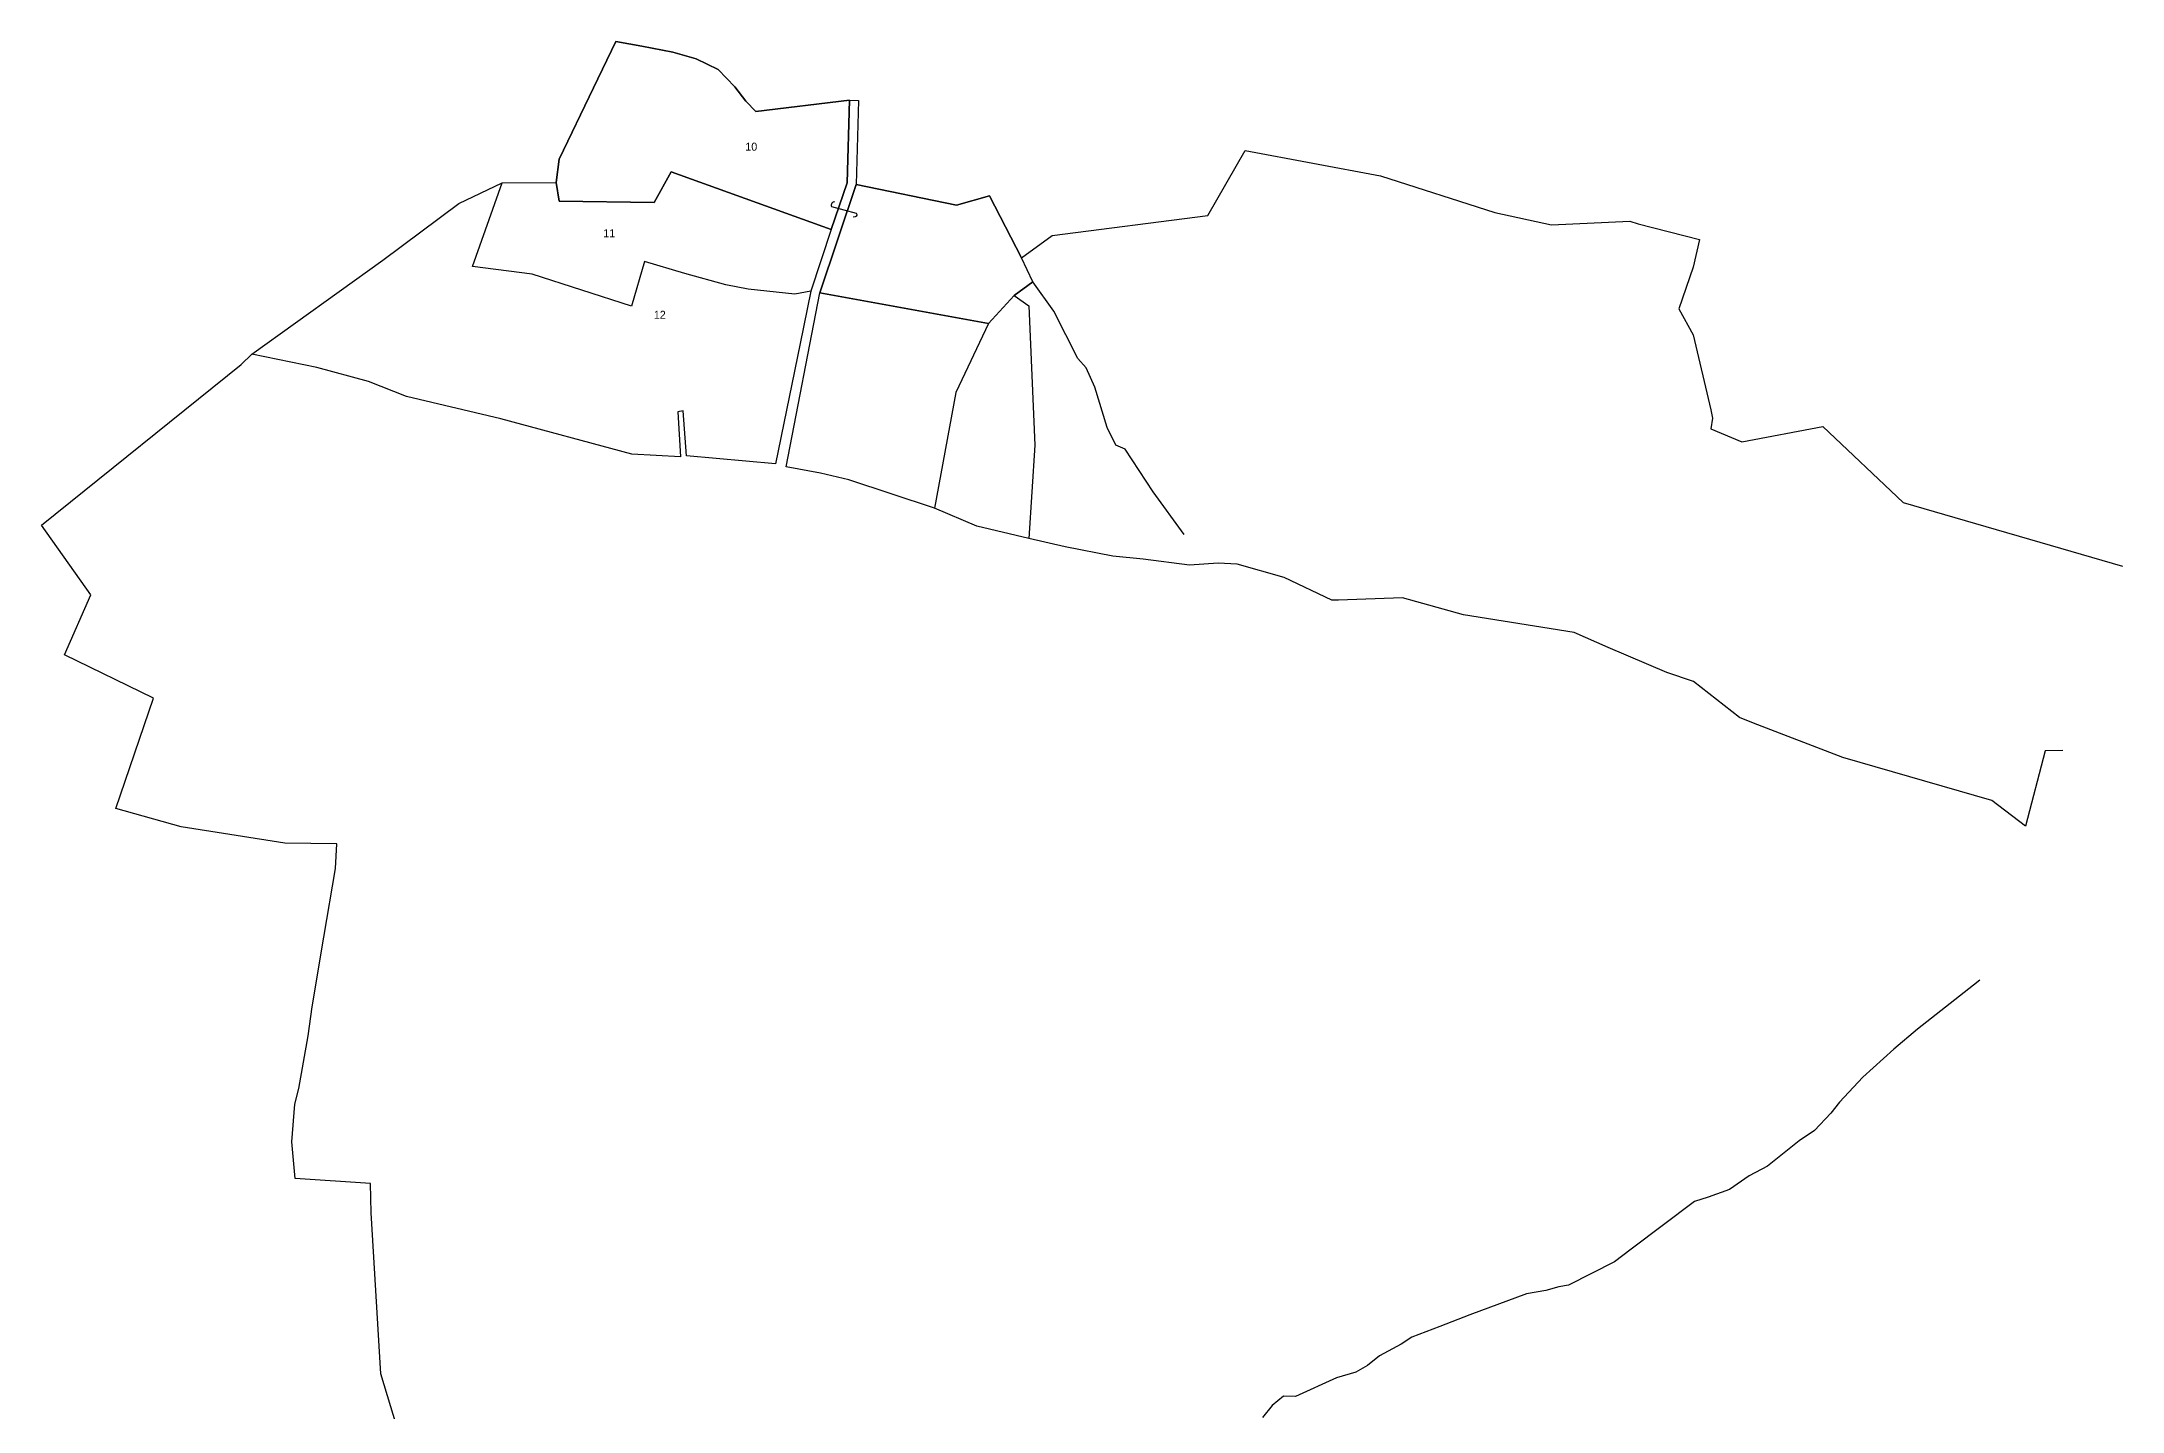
# Model space of a CAD drawing. Header units: inches. Extents: x 149135 to 154865, y 177681 to 182791.
# Drawn here: x 150805 to 152105, y 181935 to 182791 of the extents above; entities that cross this region are included whole.
import ezdxf

# ---------------------------------------------------------------- set-up
doc = ezdxf.new("R2010")
doc.units = ezdxf.units.IN
doc.header["$MEASUREMENT"] = 0
for name, color, linetype in [('BORDER-B', 3, 'CONTINUOUS'), ('LINK', 4, 'CONTINUOUS'), ('NO', 1, 'CONTINUOUS'), ('PARCEL', 6, 'CONTINUOUS'), ('ROAD', 2, 'CONTINUOUS'), ('TRIG-T', 1, 'CONTINUOUS')]:
    doc.layers.add(name, color=color, linetype=linetype)

msp = doc.modelspace()

# ---------------------------------------------------------------- linework, layer by layer
at = {"layer": 'BORDER-B'}
for points in [[(151031, 181912.1), (151017, 181958.2), (151011, 182058.7), (151010.6, 182077.1), (150963.5, 182080.3), (150961.3, 182103.2), (150963.2, 182126.8), (150965.8, 182136.6), (150971.5, 182169.4), (150974, 182187.5), (150981.3, 182231.1), (150988.7, 182274), (150989.5, 182289.5), (150957, 182289.9), (150892.1, 182300), (150851.4, 182311.5), (150874.9, 182380.5), (150819.2, 182407.6), (150835.8, 182445.1), (150805, 182488.6), (150929.7, 182589.1), (150936.4, 182595.5), (151018.2, 182654.3), (151065.8, 182689.8), (151092.9, 182702.6), (151126.6, 182702.9), (151128.5, 182717.5), (151149.8, 182762.1), (151163.8, 182791), (151180.1, 182788.1), (151199.5, 182784.3), (151214.1, 182780.2), (151227.8, 182773.5), (151238.3, 182762.7), (151245, 182753.8), (151251.4, 182747.4), (151309.9, 182754.4), (151315.6, 182754.1), (151314, 182701.6), (151376.7, 182688.8), (151397.4, 182694.6), (151417.4, 182655.8), (151436.5, 182669.8), (151533.9, 182682.2), (151557.1, 182722.9), (151641.8, 182707), (151713.3, 182684.1), (151748.6, 182676.4), (151797.6, 182678.7), (151802.7, 182677.1), (151841.2, 182667.2), (151837.1, 182650), (151828.2, 182624), (151837.1, 182607.7), (151848.2, 182560.7), (151849.2, 182555.6), (151848.2, 182548.9), (151867.5, 182540.7), (151918.1, 182550.3), (151968.4, 182502.9), (152105.4, 182463.1)], [(152016.3, 182204.3), (152012.3, 182201.1), (151977.3, 182173.5), (151962.6, 182161.1), (151943.2, 182143.6), (151928.6, 182128), (151923.2, 182121), (151913, 182110.2), (151903.4, 182103.8), (151883.7, 182087.9), (151872.2, 182081.9), (151859.8, 182073.3), (151846.5, 182068.5), (151837.9, 182065.9), (151798.4, 182036), (151787.9, 182028.1), (151759.3, 182013.5), (151753.2, 182012.5), (151745, 182010.3), (151732.9, 182008.1), (151697.6, 181995.1), (151678.8, 181987.8), (151661.3, 181981.1), (151654.6, 181976.6), (151641.2, 181969.3), (151633.6, 181963.3), (151626.3, 181959.1), (151614.2, 181955.6), (151588.7, 181943.9), (151581.1, 181944.2), (151574.1, 181938.4), (151568, 181930.8)]]:
    msp.add_lwpolyline(points, dxfattribs=at)
at = {"layer": 'LINK'}
msp.add_lwpolyline([(151300.7, 182690.7, 0.64932), (151298.7, 182687.9), (151314.1, 182683.8, -0.752853), (151312.4, 182681.4)], format="xyb", dxfattribs=at)
at = {"layer": 'PARCEL'}
for points in [[(151298.4, 182673.5), (151198.5, 182709.5), (151187.9, 182690.4), (151128.4, 182691.3), (151126.6, 182702.9)], [(151285.7, 182635), (151275.8, 182633.2), (151246.5, 182636.3), (151232.7, 182638.9), (151207, 182646), (151181.7, 182653.6), (151173.7, 182625.6), (151111.5, 182645.6), (151074.2, 182650.5), (151092.9, 182702.6)], [(151519, 182482.8), (151499.6, 182509.5), (151482.1, 182536.2), (151476.3, 182538.6), (151470.9, 182549.7), (151463.2, 182575), (151457.8, 182587.1), (151452.5, 182592.9), (151437.5, 182622.5), (151424.4, 182640.9), (151417.4, 182655.8)], [(151412.7, 182632.2), (151412.7, 182632.2), (151396.7, 182614.7), (151291.4, 182633.9)], [(151424.4, 182640.9), (151412.7, 182632.2), (151421.9, 182625.9), (151425.8, 182538.6), (151421.9, 182480.4)], [(151396.7, 182614.7), (151376.3, 182571.6), (151363, 182499.3)]]:
    msp.add_lwpolyline(points, dxfattribs=at)
at = {"layer": 'ROAD'}
for points in [[(151309.9, 182754.4), (151308.4, 182702.6), (151298.4, 182673.5), (151285.7, 182635), (151279, 182602.2), (151263.6, 182527), (151208, 182532.1), (151206, 182560.2), (151202.7, 182559.5), (151204.3, 182531.4), (151173.9, 182533.1), (151091.9, 182555.1), (151033.1, 182569.2), (151009.3, 182578.6), (150976.9, 182587.3), (150936.4, 182595.5)], [(152068.2, 182347.8), (152057.2, 182347.7), (152044.8, 182300.6), (152023.8, 182316.6), (151930.7, 182343.4), (151874.8, 182364.8), (151866.1, 182368.5), (151837.3, 182390.9), (151820.6, 182396.6), (151784.1, 182412.3), (151762.7, 182421.5), (151693.7, 182432.6), (151655.6, 182443.3), (151615.4, 182441.9), (151611.4, 182441.9), (151581.6, 182456), (151552.1, 182464.4), (151540.4, 182465), (151522.3, 182463.7), (151493.5, 182467.4), (151474.4, 182469.4), (151444.7, 182475.1), (151421.9, 182480.4), (151389.5, 182488), (151363, 182499.3), (151309.5, 182517.1), (151291.7, 182521.1), (151270.3, 182525.1), (151291.4, 182633.9), (151314, 182701.6)]]:
    msp.add_lwpolyline(points, dxfattribs=at)
at = {"layer": 'TRIG-T'}
for points in [[(151309.9, 182754.4), (151251.4, 182747.4), (151245, 182753.8), (151238.3, 182762.7), (151227.8, 182773.5), (151214.1, 182780.2), (151199.5, 182784.3), (151180.1, 182788.1), (151163.8, 182791), (151149.8, 182762.1), (151128.5, 182717.5), (151126.6, 182702.9), (151128.4, 182691.3), (151187.9, 182690.4), (151198.5, 182709.5), (151298.4, 182673.5), (151308.4, 182702.6)], [(151417.4, 182655.8), (151397.4, 182694.6), (151376.7, 182688.8), (151314, 182701.6), (151291.4, 182633.9), (151396.7, 182614.7), (151412.7, 182632.2), (151424.4, 182640.9)]]:
    msp.add_lwpolyline(points, close=True, dxfattribs=at)

# ---------------------------------------------------------------- texts
at = {"layer": 'NO'}
for s, p in [('10', (151244.8, 182722.8)), ('11', (151156, 182668.7)), ('12', (151187.6, 182617.7))]:
    msp.add_text(s, height=5, dxfattribs=at).set_placement(p)

doc.saveas('drawing.dxf')
